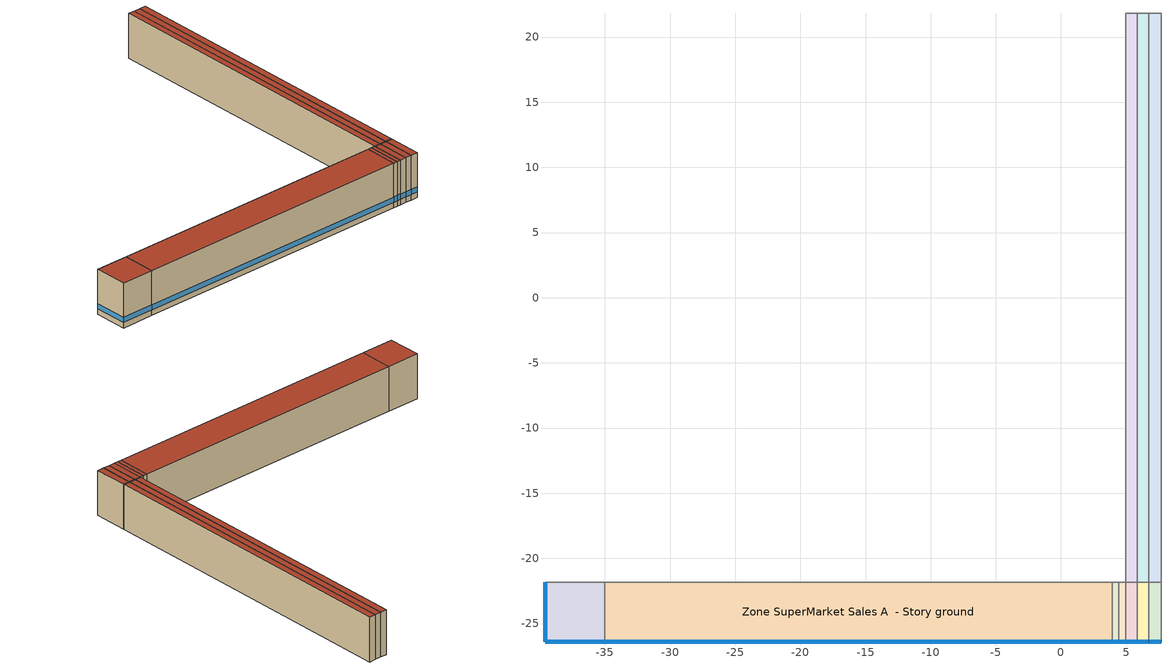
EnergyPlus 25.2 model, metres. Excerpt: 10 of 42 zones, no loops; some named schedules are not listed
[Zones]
Zone SuperMarket Corridor A  - Story ground
 floor ground (Foundation F 0.9W/m*K Perim 0.93m Area 4.27m2): 6.74,-26.4 6.74,-21.82 7.67,-21.82 7.67,-26.4 z0
 wall outside (Typical Insulated Exterior Mass Wall R-11.11): 6.74,-26.4 7.67,-26.4 z0:6.1
 wall to Zone SuperMarket Meeting A  - Story ground (Typical Interior Wall): 6.74,-21.82 6.74,-26.4 z0:6.1
 wall to Zone SuperMarket Corridor B  - Story ground (Typical Interior Wall): 7.67,-21.82 6.74,-21.82 z0:6.1
 wall to Zone SuperMarket Elec/MechRoom A  - Story ground (Typical Interior Wall): 7.67,-26.4 7.67,-21.82 z0:6.1
 window (U 0.36 SHGC 0.38 Simple Glazing): 6.76,-26.4 7.65,-26.4 z0.76:1.47
 roof outside (Typical IEAD Roof R-31.25): 7.67,-26.4 7.67,-21.82 6.74,-21.82 6.74,-26.4 z6.1
Zone SuperMarket Corridor B  - Story ground
 floor ground (Foundation F 0.9W/m*K Perim 0.0m Area 40.79m2): 6.74,-21.82 6.74,21.82 7.67,21.82 7.67,-21.82 z0
 wall to Zone SuperMarket Corridor C  - Story ground (Typical Interior Wall): 7.67,21.82 6.74,21.82 z0:6.1
 wall to Zone SuperMarket Elec/MechRoom B  - Story ground (Typical Interior Wall): 7.67,-21.82 7.67,21.82 z0:6.1
 wall to Zone SuperMarket Meeting B  - Story ground (Typical Interior Wall): 6.74,21.82 6.74,-21.82 z0:6.1
 roof outside (Typical IEAD Roof R-31.25): 7.67,-21.82 7.67,21.82 6.74,21.82 6.74,-21.82 z6.1
Zone SuperMarket Dining A  - Story ground
 floor ground (Foundation F 0.9W/m*K Perim 0.88m Area 4.02m2): 4.98,-26.4 4.98,-21.82 5.86,-21.82 5.86,-26.4 z0
 wall outside (Typical Insulated Exterior Mass Wall R-11.11): 4.98,-26.4 5.86,-26.4 z0:6.1
 wall to Zone SuperMarket Vestibule A  - Story ground (Typical Interior Wall): 4.98,-21.82 4.98,-26.4 z0:6.1
 wall to Zone SuperMarket Dining B  - Story ground (Typical Interior Wall): 5.86,-21.82 4.98,-21.82 z0:6.1
 wall to Zone SuperMarket Meeting A  - Story ground (Typical Interior Wall): 5.86,-26.4 5.86,-21.82 z0:6.1
 window (U 0.36 SHGC 0.38 Simple Glazing): 5.01,-26.4 5.83,-26.4 z0.76:1.47
 roof outside (Typical IEAD Roof R-31.25): 5.86,-26.4 5.86,-21.82 4.98,-21.82 4.98,-26.4 z6.1
Zone SuperMarket Dining B  - Story ground
 floor ground (Foundation F 0.9W/m*K Perim 0.0m Area 38.37m2): 4.98,-21.82 4.98,21.82 5.86,21.82 5.86,-21.82 z0
 wall to Zone SuperMarket Vestibule B  - Story ground (Typical Interior Wall): 4.98,21.82 4.98,-21.82 z0:6.1
 wall to Zone SuperMarket Dining C  - Story ground (Typical Interior Wall): 5.86,21.82 4.98,21.82 z0:6.1
 wall to Zone SuperMarket Meeting B  - Story ground (Typical Interior Wall): 5.86,-21.82 5.86,21.82 z0:6.1
 roof outside (Typical IEAD Roof R-31.25): 5.86,-21.82 5.86,21.82 4.98,21.82 4.98,-21.82 z6.1
Zone SuperMarket Meeting A  - Story ground
 floor ground (Foundation F 0.9W/m*K Perim 0.88m Area 4.02m2): 5.86,-26.4 5.86,-21.82 6.74,-21.82 6.74,-26.4 z0
 wall outside (Typical Insulated Exterior Mass Wall R-11.11): 5.86,-26.4 6.74,-26.4 z0:6.1
 wall to Zone SuperMarket Meeting B  - Story ground (Typical Interior Wall): 6.74,-21.82 5.86,-21.82 z0:6.1
 window (U 0.36 SHGC 0.38 Simple Glazing): 5.89,-26.4 6.71,-26.4 z0.76:1.47
 roof outside (Typical IEAD Roof R-31.25): 6.74,-26.4 6.74,-21.82 5.86,-21.82 5.86,-26.4 z6.1
Zone SuperMarket Meeting B  - Story ground
 floor ground (Foundation F 0.9W/m*K Perim 0.0m Area 38.37m2): 5.86,-21.82 5.86,21.82 6.74,21.82 6.74,-21.82 z0
 wall to Zone SuperMarket Meeting C  - Story ground (Typical Interior Wall): 6.74,21.82 5.86,21.82 z0:6.1
 roof outside (Typical IEAD Roof R-31.25): 6.74,-21.82 6.74,21.82 5.86,21.82 5.86,-21.82 z6.1
Zone SuperMarket Office A  - Story ground
 floor ground (Foundation F 0.9W/m*K Perim 0.53m Area 2.43m2): 3.92,-26.4 3.92,-21.82 4.45,-21.82 4.45,-26.4 z0
 wall outside (Typical Insulated Exterior Mass Wall R-11.11): 3.92,-26.4 4.45,-26.4 z0:6.1
 wall to Zone SuperMarket Sales A  - Story ground (Typical Interior Wall): 3.92,-21.82 3.92,-26.4 z0:6.1
 wall to Zone SuperMarket Office B  - Story ground (Typical Interior Wall): 4.45,-21.82 3.92,-21.82 z0:6.1
 wall to Zone SuperMarket Vestibule A  - Story ground (Typical Interior Wall): 4.45,-26.4 4.45,-21.82 z0:6.1
 window (U 0.36 SHGC 0.38 Simple Glazing): 3.95,-26.4 4.43,-26.4 z0.76:1.5
 roof outside (Typical IEAD Roof R-31.25): 4.45,-26.4 4.45,-21.82 3.92,-21.82 3.92,-26.4 z6.1
Zone SuperMarket Sales A  - Story ground
 floor ground (Foundation F 0.9W/m*K Perim 38.94m Area 178.05m2): -35.02,-26.4 -35.02,-21.82 3.92,-21.82 3.92,-26.4 z0
 wall outside (Typical Insulated Exterior Mass Wall R-11.11): -35.02,-26.4 3.92,-26.4 z0:6.1
 wall to Zone SuperMarket Sales A end_a - Story ground (Typical Interior Wall): -35.02,-21.82 -35.02,-26.4 z0:6.1
 wall to Zone SuperMarket Sales B  - Story ground (Typical Interior Wall): 3.92,-21.82 -35.02,-21.82 z0:6.1
 window (U 0.36 SHGC 0.38 Simple Glazing): -35,-26.4 3.89,-26.4 z0.76:1.43
 roof outside (Typical IEAD Roof R-31.25): 3.92,-26.4 3.92,-21.82 -35.02,-21.82 -35.02,-26.4 z6.1
Zone SuperMarket Sales A end_a - Story ground
 floor ground (Foundation F 0.9W/m*K Perim 9.14m Area 20.9m2): -39.59,-26.4 -39.59,-21.82 -35.02,-21.82 -35.02,-26.4 z0
 wall outside (Typical Insulated Exterior Mass Wall R-11.11): -39.59,-21.82 -39.59,-26.4 -35.02,-26.4 z0:6.1
 wall to Zone SuperMarket Sales B end_a - Story ground (Typical Interior Wall): -35.02,-21.82 -39.59,-21.82 z0:6.1
 window (U 0.36 SHGC 0.38 Simple Glazing): -39.57,-26.4 -35.05,-26.4 / -39.59,-21.85 -39.59,-26.37 z0.76:1.44
 roof outside (Typical IEAD Roof R-31.25): -35.02,-26.4 -35.02,-21.82 -39.59,-21.82 -39.59,-26.4 z6.1
Zone SuperMarket Vestibule A  - Story ground
 floor ground (Foundation F 0.9W/m*K Perim 0.53m Area 2.43m2): 4.45,-26.4 4.45,-21.82 4.98,-21.82 4.98,-26.4 z0
 wall outside (Typical Insulated Exterior Mass Wall R-11.11): 4.45,-26.4 4.98,-26.4 z0:6.1
 wall to Zone SuperMarket Vestibule B  - Story ground (Typical Interior Wall): 4.98,-21.82 4.45,-21.82 z0:6.1
 window (U 0.36 SHGC 0.38 Simple Glazing): 4.48,-26.4 4.96,-26.4 z0.76:1.5
 roof outside (Typical IEAD Roof R-31.25): 4.98,-26.4 4.98,-21.82 4.45,-21.82 4.45,-26.4 z6.1
[Building]
90.1-2019|SuperMarket
[Site:Location]
Boston Logan IntL Arpt_MA_USA: Latitude {deg}=42.37; Longitude {deg}=-71.02; Time Zone {hr}=-5; Elevation {m}=6
[Site:GroundTemperature:FCfactorMethod]
January Ground Temperature {C}=12.2; February Ground Temperature {C}=6.3; March Ground Temperature {C}=2.2; April Ground Temperature {C}=-3; May Ground Temperature {C}=-0.5; June Ground Temperature {C}=3.8; July Ground Temperature {C}=8.6; August Ground Temperature {C}=14.9; September Ground Temperature {C}=18.9; October Ground Temperature {C}=23.4; November Ground Temperature {C}=21.7; December Ground Temperature {C}=18.1
[Site:WaterMainsTemperature]
Calculation Method=Correlation; Annual Average Outdoor Air Temperature {C}=10.55; Maximum Difference In Monthly Average Outdoor Air Temperatures {deltaC}=26.4; Temperature Multiplier=1; Temperature Offset {deltaC}=0
[SizingPeriod:DesignDay] Day of Month=21; Dry-Bulb Temperature Range Modifier Type=DefaultMultipliers; Humidity Condition Type=Wetbulb; Barometric Pressure {Pa}=101253; Rain Indicator=No; Snow Indicator=No; Daylight Saving Time Indicator=No; Begin Environment Reset Mode=FullResetAtBeginEnvironment
Name | Month | Day Type | Maximum Dry-Bulb Temperature {C} | Daily Dry-Bulb Temperature Range {deltaC} | Wetbulb or DewPoint at Maximum Dry-Bulb {C} | Wind Speed {m/s} | Wind Direction {deg} | Solar Model Indicator | ASHRAE Clear Sky Optical Depth for Beam Irradiance (taub) | ASHRAE Clear Sky Optical Depth for Diffuse Irradiance (taud) | Sky Clearness
Boston Logan IntL Arpt Ann Clg .4% Condns DB=>MWB 1 | 7 | SummerDesignDay | 32.7 | 8.4 | 22.9 | 6.3 | 270 | ASHRAETau | 0.488 | 1.95
Boston Logan IntL Arpt Ann Clg .4% Condns WB=>MDB 1 | 7 | SummerDesignDay | 30.2 | 8.4 | 24.6 | 6.3 | 270 | ASHRAETau | 0.488 | 1.95
Boston Logan IntL Arpt Ann Htg 99.6% Condns DB 1 | 1 | WinterDesignDay | -13.6 | 0 | -13.6 | 7.2 | 320 | ASHRAEClearSky |  |  | 0
[Material] Thermal Absorptance=0.9
Name | Roughness | Thickness {m} | Conductivity {W/m-K} | Density {kg/m3} | Specific Heat {J/kg-K} | Solar Absorptance | Visible Absorptance
1/2IN Gypsum | Smooth | 0.0127 | 0.16 | 784.9 | 830 | 0.4 | 0.4
1IN Stucco | Smooth | 0.0253 | 0.6918 | 1858 | 837 | 0.7 | 0.92
8IN CONCRETE HW RefBldg | Rough | 0.2032 | 1.311 | 2240 | 836.8 | 0.7 | 0.7
G01 13mm gypsum board | Smooth | 0.0127 | 0.160031 | 800.001 | 1090.73 | 0.7 | 0.5
Metal Roof Surface | Smooth | 0.0008 | 45.28 | 7824 | 500 | 0.7 | 0.7
Roof Membrane | VeryRough | 0.0095 | 0.16 | 1121.29 | 1460 | 0.7 | 0.7
Std Wood 6inch | MediumSmooth | 0.15 | 0.12 | 540 | 1210 | 0.7 | 0.7
[Material:NoMass] Roughness=Smooth; Thermal Absorptance=0.9; Solar Absorptance=0.7; Visible Absorptance=0.7
Name | Thermal Resistance {m2-K/W}
Typical Insulation R-30.13 | 5.30668
Typical Insulation R-8.72 | 1.53614
[WindowMaterial:SimpleGlazingSystem]
U 0.36 SHGC 0.38 Simple Glazing: U-Factor {W/m2-K}=2.04417; Solar Heat Gain Coefficient=0.38; Visible Transmittance=0.81
[Construction]
InteriorFurnishings: Std Wood 6inch
Typical IEAD Roof R-31.25: Roof Membrane, Typical Insulation R-30.13, Metal Roof Surface
Typical Insulated Exterior Mass Wall R-11.11: 1IN Stucco, 8IN CONCRETE HW RefBldg, Typical Insulation R-8.72, 1/2IN Gypsum
Typical Interior Wall: G01 13mm gypsum board, G01 13mm gypsum board
U 0.36 SHGC 0.38 Simple Glazing: U 0.36 SHGC 0.38 Simple Glazing
[Construction:FfactorGroundFloor] F-Factor {W/m-K}=0.899982
Name | Area {m2} | PerimeterExposed {m}
Foundation F 0.9W/m*K Perim 0.0m Area 38.37m2 | 38.3675 | 0
Foundation F 0.9W/m*K Perim 0.0m Area 40.79m2 | 40.787 | 0
Foundation F 0.9W/m*K Perim 0.53m Area 2.43m2 | 2.42576 | 0.530569
Foundation F 0.9W/m*K Perim 0.88m Area 4.02m2 | 4.0188 | 0.879002
Foundation F 0.9W/m*K Perim 0.93m Area 4.27m2 | 4.27223 | 0.934434
Foundation F 0.9W/m*K Perim 38.94m Area 178.05m2 | 178.045 | 38.9426
Foundation F 0.9W/m*K Perim 9.14m Area 20.9m2 | 20.9032 | 9.144
[Zone] Multiplier=1; Part of Total Floor Area=Yes
Zone SuperMarket Corridor A  - Story ground; Zone SuperMarket Corridor B  - Story ground; Zone SuperMarket Dining A  - Story ground; Zone SuperMarket Dining B  - Story ground; Zone SuperMarket Meeting A  - Story ground; Zone SuperMarket Meeting B  - Story ground; Zone SuperMarket Office A  - Story ground; Zone SuperMarket Sales A  - Story ground; Zone SuperMarket Sales A end_a - Story ground; Zone SuperMarket Vestibule A  - Story ground
[Space]
Name | Zone | Space Type
SuperMarket Corridor A  - Story ground | Zone SuperMarket Corridor A  - Story ground | SuperMarket Corridor - 90.1-2019
SuperMarket Corridor B  - Story ground | Zone SuperMarket Corridor B  - Story ground | SuperMarket Corridor - 90.1-2019
SuperMarket Dining A  - Story ground | Zone SuperMarket Dining A  - Story ground | SuperMarket Dining - 90.1-2019
SuperMarket Dining B  - Story ground | Zone SuperMarket Dining B  - Story ground | SuperMarket Dining - 90.1-2019
SuperMarket Meeting A  - Story ground | Zone SuperMarket Meeting A  - Story ground | SuperMarket Meeting - 90.1-2019
SuperMarket Meeting B  - Story ground | Zone SuperMarket Meeting B  - Story ground | SuperMarket Meeting - 90.1-2019
SuperMarket Office A  - Story ground | Zone SuperMarket Office A  - Story ground | SuperMarket Office - 90.1-2019
SuperMarket Sales A  - Story ground | Zone SuperMarket Sales A  - Story ground | SuperMarket Sales - 90.1-2019
SuperMarket Sales A end_a - Story ground | Zone SuperMarket Sales A end_a - Story ground | SuperMarket Sales - 90.1-2019
SuperMarket Vestibule A  - Story ground | Zone SuperMarket Vestibule A  - Story ground | SuperMarket Vestibule - 90.1-2019
[SpaceList]
SuperMarket Corridor - 90.1-2019: SuperMarket Corridor C  - Story ground, SuperMarket Corridor B  - Story ground, SuperMarket Corridor A  - Story ground
SuperMarket Dining - 90.1-2019: SuperMarket Dining A  - Story ground, SuperMarket Dining C  - Story ground, SuperMarket Dining B  - Story ground
SuperMarket Meeting - 90.1-2019: SuperMarket Meeting B  - Story ground, SuperMarket Meeting C  - Story ground, SuperMarket Meeting A  - Story ground
SuperMarket Office - 90.1-2019: SuperMarket Office A  - Story ground, SuperMarket Office C  - Story ground, SuperMarket Office B  - Story ground
SuperMarket Sales - 90.1-2019: SuperMarket Sales B end_a - Story ground, SuperMarket Sales A  - Story ground, SuperMarket Sales A end_a - Story ground, SuperMarket Sales B  - Story ground, SuperMarket Sales C  - Story ground, SuperMarket Sales C end_a - Story ground
SuperMarket Vestibule - 90.1-2019: SuperMarket Vestibule A  - Story ground, SuperMarket Vestibule B  - Story ground, SuperMarket Vestibule C  - Story ground
[Lights] Schedule=SuperMarket Bldg Light; Design Level Calculation Method=Watts/Area; Return Air Fraction=0; Fraction Radiant=0.7; Fraction Visible=0.2; Fraction Replaceable=1
Name | Zone or ZoneList or Space or SpaceList | Watts per Floor Area {W/m2}
SuperMarket Corridor Lights | SuperMarket Corridor - 90.1-2019 | 4.4132
SuperMarket Dining Lights | SuperMarket Dining - 90.1-2019 | 4.62848
SuperMarket Meeting Lights | SuperMarket Meeting - 90.1-2019 | 10.441
SuperMarket Office Lights | SuperMarket Office - 90.1-2019 | 7.96529
SuperMarket Sales Lights | SuperMarket Sales - 90.1-2019 | 11.3021
SuperMarket Vestibule Lights | SuperMarket Vestibule - 90.1-2019 | 4.4132
[People] Number of People Schedule=SuperMarket Bldg Occ; Number of People Calculation Method=People/Area; Fraction Radiant=0.3; Activity Level Schedule=SuperMarket Activity; Work Efficiency Schedule=Work Efficiency Schedule; Clothing Insulation Calculation Method=ClothingInsulationSchedule; Clothing Insulation Schedule=Clothing Schedule; Air Velocity Schedule=Air Velocity Schedule; Thermal Comfort Model 1 Type=AdaptiveASH55
Name | Zone or ZoneList or Space or SpaceList | People per Floor Area {person/m2}
SuperMarket Corridor People | SuperMarket Corridor - 90.1-2019 | 0.0861113
SuperMarket Dining People | SuperMarket Dining - 90.1-2019 | 0.753474
SuperMarket Meeting People | SuperMarket Meeting - 90.1-2019 | 0.538196
SuperMarket Office People | SuperMarket Office - 90.1-2019 | 0.0538196
SuperMarket Sales People | SuperMarket Sales - 90.1-2019 | 0.0861113
SuperMarket Vestibule People | SuperMarket Vestibule - 90.1-2019 | 0.0861113
[ElectricEquipment] Schedule=SuperMarket Bldg Equip New; Design Level Calculation Method=Watts/Area; Fraction Latent=0; Fraction Radiant=0.5; Fraction Lost=0
Name | Zone or ZoneList or Space or SpaceList | Watts per Floor Area {W/m2}
SuperMarket Dining Elec Equip | SuperMarket Dining - 90.1-2019 | 41.2258
SuperMarket Sales Elec Equip | SuperMarket Sales - 90.1-2019 | 10.9792
[InternalMass] Construction=InteriorFurnishings
Name | Zone or ZoneList | Space or SpaceList | Surface Area {m2}
SuperMarket Corridor A  - Story ground Mass | Zone SuperMarket Corridor A  - Story ground | SuperMarket Corridor A  - Story ground | 8.54447
SuperMarket Corridor B  - Story ground Mass | Zone SuperMarket Corridor B  - Story ground | SuperMarket Corridor B  - Story ground | 81.5741
SuperMarket Dining A  - Story ground Mass | Zone SuperMarket Dining A  - Story ground | SuperMarket Dining A  - Story ground | 8.03759
SuperMarket Dining B  - Story ground Mass | Zone SuperMarket Dining B  - Story ground | SuperMarket Dining B  - Story ground | 76.7349
SuperMarket Meeting A  - Story ground Mass | Zone SuperMarket Meeting A  - Story ground | SuperMarket Meeting A  - Story ground | 8.03759
SuperMarket Meeting B  - Story ground Mass | Zone SuperMarket Meeting B  - Story ground | SuperMarket Meeting B  - Story ground | 76.7349
SuperMarket Office A  - Story ground Mass | Zone SuperMarket Office A  - Story ground | SuperMarket Office A  - Story ground | 4.85152
SuperMarket Sales A  - Story ground Mass | Zone SuperMarket Sales A  - Story ground | SuperMarket Sales A  - Story ground | 356.091
SuperMarket Sales A end_a - Story ground Mass | Zone SuperMarket Sales A end_a - Story ground | SuperMarket Sales A end_a - Story ground | 41.8064
[ZoneInfiltration:DesignFlowRate] Design Flow Rate Calculation Method=Flow/ExteriorArea; Flow Rate per Exterior Surface Area {m3/s-m2}=0.000570329; Velocity Term Coefficient=0; Density Basis=Outdoor
Name | Zone or ZoneList or Space or SpaceList | Schedule | Constant Term Coefficient | Temperature Term Coefficient | Velocity Squared Term Coefficient
SuperMarket Corridor A  - Story ground HVAC Off Infiltration | SuperMarket Corridor A  - Story ground | Infiltration HVAC Off Schedule | 0 | 0.01 | 0.0493
SuperMarket Corridor A  - Story ground HVAC On Infiltration | SuperMarket Corridor A  - Story ground | Infiltration HVAC On Schedule | -0.0441 | 0.0066 | 0.0376
SuperMarket Corridor B  - Story ground HVAC Off Infiltration | SuperMarket Corridor B  - Story ground | Infiltration HVAC Off Schedule | 0 | 0.01 | 0.0493
SuperMarket Corridor B  - Story ground HVAC On Infiltration | SuperMarket Corridor B  - Story ground | Infiltration HVAC On Schedule | -0.0441 | 0.0066 | 0.0376
SuperMarket Dining A  - Story ground HVAC Off Infiltration | SuperMarket Dining A  - Story ground | Infiltration HVAC Off Schedule | 0 | 0.01 | 0.0493
SuperMarket Dining A  - Story ground HVAC On Infiltration | SuperMarket Dining A  - Story ground | Infiltration HVAC On Schedule | -0.0441 | 0.0066 | 0.0376
SuperMarket Dining B  - Story ground HVAC Off Infiltration | SuperMarket Dining B  - Story ground | Infiltration HVAC Off Schedule | 0 | 0.01 | 0.0493
SuperMarket Dining B  - Story ground HVAC On Infiltration | SuperMarket Dining B  - Story ground | Infiltration HVAC On Schedule | -0.0441 | 0.0066 | 0.0376
SuperMarket Meeting A  - Story ground HVAC Off Infiltration | SuperMarket Meeting A  - Story ground | Infiltration HVAC Off Schedule | 0 | 0.01 | 0.0493
SuperMarket Meeting A  - Story ground HVAC On Infiltration | SuperMarket Meeting A  - Story ground | Infiltration HVAC On Schedule | -0.0441 | 0.0066 | 0.0376
SuperMarket Meeting B  - Story ground HVAC Off Infiltration | SuperMarket Meeting B  - Story ground | Infiltration HVAC Off Schedule | 0 | 0.01 | 0.0493
SuperMarket Meeting B  - Story ground HVAC On Infiltration | SuperMarket Meeting B  - Story ground | Infiltration HVAC On Schedule | -0.0441 | 0.0066 | 0.0376
SuperMarket Office A  - Story ground HVAC Off Infiltration | SuperMarket Office A  - Story ground | Infiltration HVAC Off Schedule | 0 | 0.01 | 0.0493
SuperMarket Office A  - Story ground HVAC On Infiltration | SuperMarket Office A  - Story ground | Infiltration HVAC On Schedule | -0.0441 | 0.0066 | 0.0376
SuperMarket Sales A  - Story ground HVAC Off Infiltration | SuperMarket Sales A  - Story ground | Infiltration HVAC Off Schedule | 0 | 0.01 | 0.0493
SuperMarket Sales A  - Story ground HVAC On Infiltration | SuperMarket Sales A  - Story ground | Infiltration HVAC On Schedule | -0.0441 | 0.0066 | 0.0376
SuperMarket Sales A end_a - Story ground HVAC Off Infiltration | SuperMarket Sales A end_a - Story ground | Infiltration HVAC Off Schedule | 0 | 0.01 | 0.0493
SuperMarket Sales A end_a - Story ground HVAC On Infiltration | SuperMarket Sales A end_a - Story ground | Infiltration HVAC On Schedule | -0.0441 | 0.0066 | 0.0376
SuperMarket Vestibule A  - Story ground HVAC Off Infiltration | SuperMarket Vestibule A  - Story ground | Infiltration HVAC Off Schedule | 0 | 0.01 | 0.0493
SuperMarket Vestibule A  - Story ground HVAC On Infiltration | SuperMarket Vestibule A  - Story ground | Infiltration HVAC On Schedule | -0.0441 | 0.0066 | 0.0376
[AvailabilityManager:NightCycle] Applicability Schedule=Always On Discrete; Control Type=CycleOnAny; Thermostat Tolerance {deltaC}=1.9999; Cycling Run Time Control Type=Thermostat; Cycling Run Time {s}=1800
Name | Fan Schedule
Availability Manager Night Cycle 34 | Zone SuperMarket Bakery A  - Story ground PSZ-AC Occ Sch
Availability Manager Night Cycle 36 | Zone SuperMarket Bakery B  - Story ground PSZ-AC Occ Sch
Availability Manager Night Cycle 35 | Zone SuperMarket Bakery C  - Story ground PSZ-AC Occ Sch
Availability Manager Night Cycle 1 | Zone SuperMarket Corridor A  - Story ground PSZ-AC Occ Sch
Availability Manager Night Cycle 2 | Zone SuperMarket Corridor B  - Story ground PSZ-AC Occ Sch
Availability Manager Night Cycle 3 | Zone SuperMarket Corridor C  - Story ground PSZ-AC Occ Sch
Availability Manager Night Cycle 40 | Zone SuperMarket Deli A  - Story ground PSZ-AC Occ Sch
Availability Manager Night Cycle 41 | Zone SuperMarket Deli B  - Story ground PSZ-AC Occ Sch
Availability Manager Night Cycle 42 | Zone SuperMarket Deli C  - Story ground PSZ-AC Occ Sch
Availability Manager Night Cycle 37 | Zone SuperMarket Dining A  - Story ground PSZ-AC Occ Sch
Availability Manager Night Cycle 38 | Zone SuperMarket Dining B  - Story ground PSZ-AC Occ Sch
Availability Manager Night Cycle 39 | Zone SuperMarket Dining C  - Story ground PSZ-AC Occ Sch
Availability Manager Night Cycle 14 | Zone SuperMarket DryStorage A  - Story ground PSZ-AC Occ Sch
Availability Manager Night Cycle 13 | Zone SuperMarket DryStorage B  - Story ground PSZ-AC Occ Sch
Availability Manager Night Cycle 15 | Zone SuperMarket DryStorage C  - Story ground PSZ-AC Occ Sch
Availability Manager Night Cycle 7 | Zone SuperMarket Elec/MechRoom A  - Story ground PSZ-AC Occ Sch
Availability Manager Night Cycle 8 | Zone SuperMarket Elec/MechRoom B  - Story ground PSZ-AC Occ Sch
Availability Manager Night Cycle 9 | Zone SuperMarket Elec/MechRoom C  - Story ground PSZ-AC Occ Sch
Availability Manager Night Cycle 19 | Zone SuperMarket Meeting A  - Story ground PSZ-AC Occ Sch
Availability Manager Night Cycle 20 | Zone SuperMarket Meeting B  - Story ground PSZ-AC Occ Sch
Availability Manager Night Cycle 21 | Zone SuperMarket Meeting C  - Story ground PSZ-AC Occ Sch
Availability Manager Night Cycle 16 | Zone SuperMarket Office A  - Story ground PSZ-AC Occ Sch
Availability Manager Night Cycle 17 | Zone SuperMarket Office B  - Story ground PSZ-AC Occ Sch
Availability Manager Night Cycle 18 | Zone SuperMarket Office C  - Story ground PSZ-AC Occ Sch
Availability Manager Night Cycle 22 | Zone SuperMarket Produce A  - Story ground PSZ-AC Occ Sch
Availability Manager Night Cycle 23 | Zone SuperMarket Produce A end_b - Story ground PSZ-AC Occ Sch
Availability Manager Night Cycle 24 | Zone SuperMarket Produce B  - Story ground PSZ-AC Occ Sch
Availability Manager Night Cycle 25 | Zone SuperMarket Produce B end_b - Story ground PSZ-AC Occ Sch
Availability Manager Night Cycle 26 | Zone SuperMarket Produce C  - Story ground PSZ-AC Occ Sch
Availability Manager Night Cycle 27 | Zone SuperMarket Produce C end_b - Story ground PSZ-AC Occ Sch
Availability Manager Night Cycle 10 | Zone SuperMarket Restroom A  - Story ground PSZ-AC Occ Sch
Availability Manager Night Cycle 11 | Zone SuperMarket Restroom B  - Story ground PSZ-AC Occ Sch
Availability Manager Night Cycle 12 | Zone SuperMarket Restroom C  - Story ground PSZ-AC Occ Sch
Availability Manager Night Cycle 29 | Zone SuperMarket Sales A  - Story ground PSZ-AC Occ Sch
[Exterior:Lights]
Name | Schedule | Design Level {W} | Control Option
Building Facades 0.15 W/ft^2 | Schedule Ruleset 1 | 2598.08 | ScheduleNameOnly
Main Entries 30.0 W/ft | Always On Discrete | 1080 | AstronomicalClock
Other Doors 20.0 W/ft | Always On Discrete | 1054.8 | AstronomicalClock
Parking Areas and Drives 0.04 W/ft^2 | Always On Discrete | 2615.42 | AstronomicalClock
